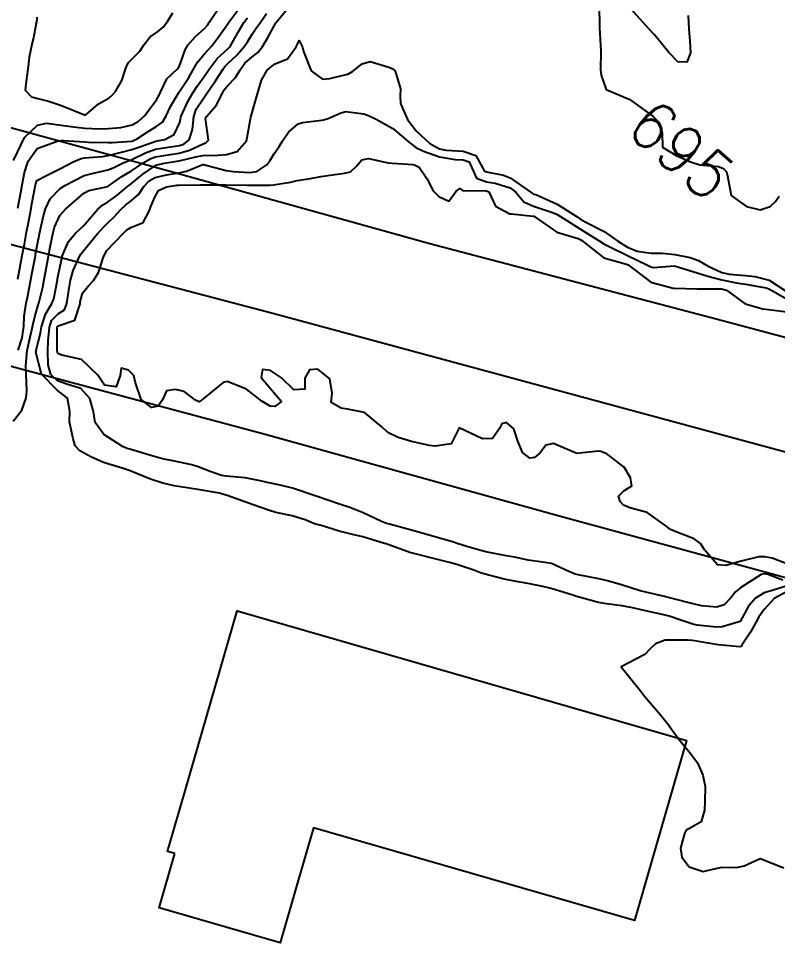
# Model space of a CAD drawing. Header units: metres. Extents: x 286371 to 293043, y 7462578 to 7466404.
# Drawn here: x 286986.4 to 287050.5, y 7465895.7 to 7465974.8 of the extents above; entities that cross this region are included whole.
import ezdxf
from ezdxf.enums import TextEntityAlignment as Align

# ---------------------------------------------------------------- set-up
doc = ezdxf.new("R2010")
doc.units = ezdxf.units.M
doc.header["$MEASUREMENT"] = 0
for name, color, linetype in [('Cotas', 45, 'Continuous'), ('Curvas de Nivel 1m', 11, 'Continuous'), ('Curvas de Nivel 5m', 15, 'Continuous'), ('Edificações', 30, 'Continuous'), ('Vias primárias', 230, 'Continuous')]:
    doc.layers.add(name, color=color, linetype=linetype)
doc.styles.add('Style-STANDARD', font='STANDARD.shx')

msp = doc.modelspace()

# ---------------------------------------------------------------- linework, layer by layer
at = {"layer": 'Curvas de Nivel 1m', "flags": 128}
for points, elevation in [([(286985.964, 7465962.834), (286986.886, 7465964.796), (286987.99, 7465965.83), (286988.756, 7465966), (286989.991, 7465965.842), (286991.015, 7465965.703), (286991.987, 7465965.59), (286993.162, 7465965.521), (286993.987, 7465965.546), (286995.014, 7465965.644), (286995.992, 7465965.875), (286996.497, 7465966.146), (286997.042, 7465966.639), (286997.45, 7465967.195), (286998.024, 7465967.984), (286998.267, 7465968.384), (286998.364, 7465968.619), (286998.918, 7465969.744), (286999.799, 7465970.598), (286999.935, 7465970.727), (287000.071, 7465971.082), (287000.468, 7465972.209), (287000.678, 7465972.586), (287001.341, 7465973.341), (287002.116, 7465974.03), (287002.37, 7465974.311), (287002.519, 7465974.559), (287003.166, 7465975.522)], 691), ([(286986.322, 7465958.808), (286986.571, 7465960.138), (286986.698, 7465960.803), (286986.889, 7465961.84), (286987.185, 7465962.796), (286987.96, 7465963.855), (286989.72, 7465964.499), (286989.971, 7465964.53), (286990.176, 7465964.536), (286991.97, 7465964.418), (286992.282, 7465964.397), (286993.969, 7465964.355), (286994.28, 7465964.369), (286995.972, 7465964.495), (286996.099, 7465964.525), (286996.36, 7465964.649), (286997.328, 7465965.29), (286997.99, 7465965.689), (286998.532, 7465966.08), (286998.844, 7465966.612), (286999.207, 7465967.416), (286999.928, 7465968.596), (286999.972, 7465968.658), (287000.036, 7465968.751), (287000.761, 7465969.876), (287001.166, 7465970.578), (287001.497, 7465971.149), (287002.083, 7465971.859), (287002.421, 7465972.228), (287002.7, 7465972.555), (287003.312, 7465973.34), (287004.123, 7465974.476), (287004.148, 7465974.509), (287004.159, 7465974.534), (287005.001, 7465975.661)], 692), ([(286986.363, 7465946.805), (286986.68, 7465947.84), (286986.832, 7465948.798), (286986.857, 7465949.688), (286987.031, 7465950.795), (286987.173, 7465951.394), (286987.427, 7465952.79), (286987.485, 7465953.103), (286987.801, 7465954.785), (286987.806, 7465954.803), (286987.826, 7465954.918), (286988.124, 7465956.506), (286988.177, 7465956.78), (286988.488, 7465958.162), (286988.661, 7465958.773), (286989.058, 7465959.605), (286989.91, 7465960.49), (286990.291, 7465960.747), (286991.927, 7465961.578), (286992.816, 7465961.816), (286993.935, 7465962.052), (286994.377, 7465962.239), (286995.282, 7465962.664), (286995.761, 7465962.843), (286995.948, 7465962.919), (286997.105, 7465963.49), (286997.962, 7465963.796), (286998.651, 7465963.927), (286999.967, 7465964.117), (287000.333, 7465964.224), (287000.801, 7465964.582), (287001.091, 7465965.474), (287001.179, 7465966.577), (287001.387, 7465967.2), (287002.028, 7465968.158), (287002.203, 7465968.39), (287002.327, 7465968.56), (287003.016, 7465969.583), (287003.629, 7465970.541), (287003.816, 7465970.79), (287004.072, 7465971.041), (287004.839, 7465971.766), (287005.472, 7465972.514), (287005.72, 7465972.89), (287006.109, 7465973.519), (287006.505, 7465974.112), (287006.783, 7465974.495), (287007.341, 7465975.282)], 694), ([(286986.317, 7465952.807), (286986.553, 7465954.064), (286986.692, 7465954.801), (286986.872, 7465955.765), (286987.063, 7465956.796), (286987.188, 7465957.47), (286987.435, 7465958.791), (286987.508, 7465959.172), (286987.815, 7465960.786), (286987.83, 7465960.871), (286987.92, 7465961.156), (286988.697, 7465961.541), (286989.935, 7465962.161), (286991.003, 7465962.729), (286991.661, 7465963.006), (286991.949, 7465963.06), (286993.465, 7465963.178), (286993.953, 7465963.266), (286995.072, 7465963.553), (286995.961, 7465963.773), (286996.617, 7465963.992), (286997.972, 7465964.476), (286998.092, 7465964.503), (286998.74, 7465964.613), (286999.533, 7465965.049), (286999.996, 7465966.053), (287000.09, 7465966.506), (287000.118, 7465966.593), (287000.711, 7465967.897), (287001.1, 7465968.578), (287001.475, 7465969.141), (287002.055, 7465969.943), (287002.315, 7465970.305), (287002.483, 7465970.558), (287003.165, 7465971.461), (287004.091, 7465972.33), (287004.198, 7465972.428), (287004.277, 7465972.532), (287004.939, 7465973.694), (287005.421, 7465974.515), (287005.72, 7465974.921)], 693), ([(287051.401, 7465926.92), (287050.053, 7465926.491), (287049.391, 7465926.299), (287048.634, 7465925.856), (287048.058, 7465925.18), (287047.354, 7465923.874), (287045.823, 7465923.421), (287045.346, 7465923.394), (287043.711, 7465923.567), (287043.35, 7465923.64), (287042.42, 7465923.948), (287041.359, 7465924.317), (287040.898, 7465924.434), (287039.366, 7465924.766), (287038.389, 7465924.989), (287037.371, 7465925.186), (287036.054, 7465925.364), (287035.376, 7465925.487), (287033.451, 7465926.015), (287033.383, 7465926.038), (287033.227, 7465926.087), (287031.392, 7465926.653), (287030.686, 7465926.833), (287029.398, 7465927.095), (287028.277, 7465927.285), (287027.403, 7465927.46), (287025.7, 7465927.909), (287025.411, 7465927.997), (287024.84, 7465928.213), (287023.421, 7465928.69), (287022.802, 7465928.865), (287021.428, 7465929.208), (287020.219, 7465929.502), (287019.442, 7465929.705), (287017.763, 7465930.32), (287017.456, 7465930.431), (287017.311, 7465930.472), (287015.464, 7465931.019), (287014.596, 7465931.238), (287013.471, 7465931.516), (287011.864, 7465932.023), (287011.479, 7465932.108), (287011.234, 7465932.173), (287010.678, 7465932.427), (287009.489, 7465932.801), (287008.117, 7465933.095), (287007.496, 7465933.275), (287006.287, 7465933.718), (287005.506, 7465933.988), (287004.013, 7465934.537), (287003.516, 7465934.676), (287003.353, 7465934.71), (287001.521, 7465935.044), (287000.984, 7465935.121), (286999.525, 7465935.343), (286998.568, 7465935.579), (286997.533, 7465935.911), (286995.662, 7465936.663), (286995.545, 7465936.703), (286995.492, 7465936.718), (286993.553, 7465937.303), (286992.488, 7465937.783), (286991.568, 7465938.291), (286991.175, 7465938.73), (286990.995, 7465939.321), (286990.689, 7465940.738), (286990.718, 7465941.637), (286990.525, 7465942.741), (286989.647, 7465943.415), (286988.321, 7465944.775), (286987.849, 7465946.635), (286987.872, 7465946.782), (286988.223, 7465948.28), (286988.312, 7465948.776), (286988.655, 7465949.866), (286989.198, 7465950.763), (286989.375, 7465951.155), (286989.661, 7465952.756), (286989.683, 7465952.869), (286989.806, 7465953.524), (286990.025, 7465954.548), (286990.076, 7465954.751), (286990.592, 7465955.994), (286991.229, 7465956.734), (286991.863, 7465957.325), (286993.044, 7465958.697), (286993.492, 7465959.089), (286993.894, 7465959.328), (286994.686, 7465959.889), (286995.585, 7465960.659), (286995.773, 7465960.8), (286995.918, 7465960.9), (286996.891, 7465961.678), (286997.941, 7465962.424), (286998.079, 7465962.485), (286998.716, 7465962.613), (286999.757, 7465962.788), (286999.947, 7465962.817), (287001.361, 7465963.165), (287001.955, 7465963.27), (287003.208, 7465963.293), (287003.956, 7465963.347), (287004.867, 7465963.614), (287005.63, 7465964.51), (287005.696, 7465964.791), (287006.004, 7465966.504), (287006.45, 7465968.076), (287006.584, 7465968.496), (287006.915, 7465969.628), (287007.375, 7465970.485), (287007.742, 7465970.806), (287008.072, 7465971.007), (287009.097, 7465971.441), (287009.849, 7465972.448), (287009.916, 7465972.628), (287010.102, 7465972.988), (287010.379, 7465972.44), (287010.459, 7465972.068), (287011.113, 7465970.429), (287012.054, 7465969.724), (287012.685, 7465969.775), (287014.06, 7465970.125), (287014.269, 7465970.174), (287014.605, 7465970.376), (287015.417, 7465971.021), (287016.077, 7465971.207), (287017.67, 7465970.731), (287018.068, 7465970.569), (287018.185, 7465970.442), (287018.239, 7465970.321), (287018.645, 7465968.915), (287018.622, 7465968.316), (287018.661, 7465967.678), (287019.25, 7465966.306), (287019.985, 7465965.342), (287021.129, 7465964.277), (287021.957, 7465963.824), (287022.503, 7465963.709), (287023.955, 7465963.635), (287025.02, 7465963.283), (287025.609, 7465962.201), (287025.714, 7465961.982), (287025.929, 7465961.89), (287027.362, 7465961.612), (287027.922, 7465961.376), (287029.705, 7465960.137), (287029.817, 7465960.05), (287029.902, 7465960.009), (287030.074, 7465959.959), (287031.89, 7465959.158), (287033.569, 7465958.079), (287033.871, 7465957.875), (287034.266, 7465957.67), (287035.856, 7465956.848), (287037.002, 7465956.027), (287037.836, 7465955.507), (287038.646, 7465955.188), (287039.829, 7465955.008), (287040.799, 7465955.001), (287041.828, 7465954.903), (287043.121, 7465954.639), (287043.821, 7465954.392), (287044.649, 7465953.912), (287045.806, 7465953.379), (287046.445, 7465953.245), (287047.803, 7465953.127), (287048.604, 7465953.05), (287049.797, 7465952.725), (287051.172, 7465951.814)], 696), ([(287050.96, 7465927.366), (287049.676, 7465927.831), (287049.415, 7465927.912), (287049.127, 7465927.84), (287047.397, 7465926.734), (287046.925, 7465926.348), (287046.58, 7465925.887), (287046, 7465925.27), (287045.372, 7465925.086), (287044.09, 7465925.207), (287043.375, 7465925.351), (287041.498, 7465925.847), (287041.383, 7465925.879), (287040.969, 7465925.971), (287039.389, 7465926.347), (287038.916, 7465926.477), (287037.398, 7465926.944), (287036.147, 7465927.299), (287035.405, 7465927.464), (287033.678, 7465927.813), (287033.411, 7465927.881), (287032.883, 7465928.092), (287031.424, 7465928.78), (287030.664, 7465928.888), (287029.428, 7465929.065), (287028.294, 7465929.299), (287027.433, 7465929.457), (287025.863, 7465929.773), (287025.439, 7465929.878), (287024.244, 7465930.222), (287023.449, 7465930.468), (287023.124, 7465930.566), (287021.46, 7465931.069), (287020.37, 7465931.377), (287019.474, 7465931.619), (287017.713, 7465932.088), (287017.482, 7465932.158), (287017.043, 7465932.331), (287015.495, 7465933.057), (287014.366, 7465933.506), (287013.505, 7465933.804), (287011.692, 7465934.412), (287011.515, 7465934.473), (287011.431, 7465934.5), (287009.525, 7465935.155), (287008.473, 7465935.41), (287007.531, 7465935.582), (287006.805, 7465935.761), (287005.537, 7465936.014), (287003.924, 7465936.153), (287003.539, 7465936.228), (287002.572, 7465936.559), (287001.55, 7465936.956), (287001.019, 7465937.115), (286999.556, 7465937.422), (286998.546, 7465937.633), (286997.563, 7465937.9), (286995.791, 7465938.441), (286995.572, 7465938.511), (286995.178, 7465938.67), (286993.589, 7465939.676), (286992.867, 7465940.705), (286992.703, 7465941.623), (286992.391, 7465942.713), (286991.647, 7465943.569), (286990.462, 7465943.939), (286989.664, 7465944.228), (286989.122, 7465944.763), (286988.886, 7465945.566), (286988.844, 7465946.767), (286988.896, 7465947.587), (286989.003, 7465948.765), (286989.175, 7465949.33), (286989.751, 7465949.897), (286990.273, 7465950.23), (286990.473, 7465950.744), (286990.633, 7465951.89), (286990.777, 7465952.74), (286990.998, 7465953.545), (286991.52, 7465954.729), (286991.635, 7465954.919), (286991.831, 7465955.17), (286993.086, 7465956.7), (286993.867, 7465957.521), (286994.469, 7465958.082), (286995.005, 7465958.668), (286995.448, 7465959.104), (286995.896, 7465959.43), (286996.555, 7465959.993), (286996.974, 7465960.639), (286997.416, 7465961.138), (286997.926, 7465961.412), (286998.892, 7465961.648), (286999.932, 7465961.813), (287000.567, 7465961.953), (287001.943, 7465962.502), (287002.002, 7465962.504), (287003.936, 7465962), (287004.541, 7465961.92), (287005.934, 7465961.839), (287006.51, 7465961.922), (287007.365, 7465962.483), (287007.613, 7465962.816), (287007.958, 7465963.371), (287008.402, 7465964.033), (287008.644, 7465964.464), (287009.188, 7465965.255), (287009.996, 7465965.933), (287010.371, 7465966.066), (287012.002, 7465966.254), (287012.137, 7465966.278), (287012.545, 7465966.406), (287013.56, 7465966.842), (287014.013, 7465966.982), (287015.566, 7465966.806), (287016.008, 7465966.623), (287016.595, 7465966.346), (287017.993, 7465965.555), (287019.472, 7465964.302), (287019.959, 7465963.937), (287020.596, 7465963.643), (287021.947, 7465963.156), (287023.266, 7465962.922), (287023.944, 7465962.889), (287024.442, 7465962.725), (287024.69, 7465962.219), (287025.062, 7465961.352), (287025.917, 7465961.046), (287026.659, 7465960.933), (287027.91, 7465960.533), (287028.393, 7465960.157), (287029.087, 7465959.346), (287029.887, 7465958.975), (287031.573, 7465958.414), (287031.877, 7465958.273), (287032.164, 7465958.1), (287033.859, 7465957.041), (287035.439, 7465956.051), (287035.84, 7465955.804), (287036.294, 7465955.581), (287037.826, 7465954.826), (287039.519, 7465953.989), (287039.812, 7465953.843), (287039.992, 7465953.801), (287041.814, 7465953.954), (287043.805, 7465953.313), (287044.633, 7465953.081), (287045.797, 7465952.752), (287047.18, 7465952.486), (287047.792, 7465952.403), (287049.539, 7465952.087), (287049.787, 7465952.007), (287050.076, 7465951.83), (287051.765, 7465950.87)], 697), ([(287051.427, 7465928.698), (287050.047, 7465929.213), (287049.436, 7465929.33), (287048.931, 7465929.339), (287047.431, 7465928.968), (287046.13, 7465928.596), (287045.425, 7465928.655), (287044.352, 7465929.921), (287043.988, 7465930.46), (287043.458, 7465930.85), (287042.009, 7465931.413), (287041.469, 7465931.642), (287041.085, 7465931.97), (287039.49, 7465933.082), (287038.031, 7465933.481), (287037.499, 7465933.708), (287037.222, 7465934.029), (287037.063, 7465934.479), (287037.518, 7465934.926), (287038.202, 7465935.336), (287038.082, 7465936.016), (287037.547, 7465936.916), (287036.08, 7465938.047), (287035.568, 7465938.246), (287035.343, 7465938.283), (287033.564, 7465938.084), (287031.586, 7465938.914), (287030.925, 7465938.783), (287030.453, 7465938.131), (287029.968, 7465937.736), (287029.567, 7465937.68), (287028.962, 7465938.154), (287028.537, 7465939.214), (287028.231, 7465940.165), (287027.612, 7465940.701), (287027.212, 7465940.578), (287027.005, 7465940.183), (287026.434, 7465939.349), (287025.591, 7465939.317), (287023.604, 7465940.234), (287022.941, 7465938.887), (287021.58, 7465938.681), (287021.106, 7465938.747), (287019.586, 7465939.077), (287018.466, 7465939.436), (287017.597, 7465939.85), (287017.088, 7465940.332), (287015.622, 7465941.545), (287014.182, 7465941.82), (287013.627, 7465941.918), (287012.789, 7465942.397), (287012.87, 7465943.172), (287012.695, 7465944.399), (287011.676, 7465945.215), (287010.961, 7465945.139), (287010.58, 7465944.431), (287010.566, 7465943.515), (287009.649, 7465943.467), (287008.588, 7465944.461), (287007.673, 7465945.103), (287006.988, 7465945.172), (287006.894, 7465944.486), (287007.651, 7465943.607), (287008.593, 7465942.46), (287008.048, 7465942.047), (287007.628, 7465942.065), (287006.948, 7465942.485), (287005.649, 7465943.512), (287004.022, 7465944.166), (287003.657, 7465944.065), (287001.827, 7465942.571), (287001.632, 7465942.432), (287001.336, 7465942.579), (287000.364, 7465943.309), (286999.647, 7465943.488), (286998.882, 7465943.38), (286998.531, 7465942.621), (286998.176, 7465942.076), (286997.624, 7465941.973), (286996.749, 7465942.648), (286996.263, 7465944.047), (286996.122, 7465944.658), (286995.671, 7465945.117), (286995.048, 7465945.299), (286994.96, 7465944.675), (286994.624, 7465943.705), (286993.651, 7465943.843), (286993.077, 7465944.703), (286991.69, 7465946.014), (286990.046, 7465946.4), (286989.701, 7465946.52), (286989.641, 7465946.755), (286989.642, 7465946.819), (286989.654, 7465948.756), (286989.67, 7465948.821), (286989.736, 7465948.87), (286991.135, 7465949.342), (286991.578, 7465950.727), (286991.592, 7465950.902), (286991.778, 7465951.624), (286992.269, 7465952.235), (286992.709, 7465952.711), (286993.132, 7465953.376), (286993.563, 7465954.698), (286993.832, 7465955.249), (286995.211, 7465956.664), (286995.537, 7465956.981), (286995.862, 7465957.195), (286996.9, 7465957.607), (286997.441, 7465958.631), (286997.562, 7465958.956), (286997.901, 7465959.76), (286998.215, 7465960.314), (286998.874, 7465960.61), (286999.759, 7465960.754), (286999.917, 7465960.762), (287001.7, 7465960.785), (287001.917, 7465960.793), (287003.661, 7465960.795), (287003.918, 7465960.786), (287005.672, 7465960.754), (287005.918, 7465960.749), (287007.636, 7465960.761), (287007.919, 7465960.784), (287009.347, 7465961.028), (287009.925, 7465961.143), (287011.038, 7465961.317), (287011.93, 7465961.483), (287012.721, 7465961.61), (287013.932, 7465961.765), (287014.424, 7465961.887), (287014.939, 7465962.369), (287015.398, 7465962.909), (287015.947, 7465963.017), (287017.625, 7465962.645), (287017.94, 7465962.609), (287019.722, 7465962.514), (287019.936, 7465962.428), (287020.234, 7465962.29), (287020.879, 7465961.321), (287021.405, 7465960.272), (287021.897, 7465959.792), (287022.739, 7465959.404), (287023.37, 7465960.242), (287023.679, 7465960.466), (287023.905, 7465960.321), (287023.982, 7465960.31), (287025.905, 7465960.271), (287025.965, 7465960.263), (287026.11, 7465960.2), (287026.677, 7465958.98), (287027.877, 7465958.348), (287028.029, 7465958.324), (287029.874, 7465958.15), (287029.927, 7465958.134), (287031.854, 7465956.799), (287033.677, 7465956.247), (287033.845, 7465956.171), (287033.972, 7465956.073), (287035.823, 7465954.612), (287037.747, 7465954.083), (287037.815, 7465954.062), (287037.886, 7465954.013), (287039.793, 7465952.561), (287041.68, 7465952.062), (287041.786, 7465952.06), (287043.721, 7465951.99), (287043.785, 7465951.99), (287045.676, 7465952.006), (287045.786, 7465951.992), (287046.194, 7465951.888), (287047.767, 7465950.734), (287049.276, 7465950.319), (287049.752, 7465950.253), (287051.525, 7465950.032)], 698)]:
    msp.add_lwpolyline(points, dxfattribs=dict(at, elevation=elevation))
at = {"layer": 'Curvas de Nivel 5m', "flags": 128}
for points, elevation in [([(287035.404, 7465976.056), (287035.477, 7465974.704), (287035.465, 7465974.054), (287035.548, 7465972.597), (287035.585, 7465972.052), (287035.562, 7465970.552), (287035.605, 7465970.051), (287036.036, 7465968.845), (287038.024, 7465968.014), (287040.003, 7465966.557), (287040.578, 7465965.976), (287040.768, 7465965.187), (287040.784, 7465963.972), (287041.954, 7465963.269), (287043.145, 7465962.737), (287043.942, 7465962.484), (287045.51, 7465962.331), (287045.938, 7465962.163), (287046.191, 7465961.891), (287046.27, 7465961.548), (287046.597, 7465959.884), (287047.891, 7465958.965), (287049.053, 7465958.68), (287049.891, 7465958.96), (287050.347, 7465959.378), (287050.634, 7465959.823)], 695), ([(286985.925, 7465940.81), (286986.673, 7465941.749), (286987.022, 7465942.794), (286987.074, 7465943.364), (286987.017, 7465944.794), (286987.003, 7465945.476), (286987.124, 7465946.793), (286987.223, 7465947.28), (286987.556, 7465948.787), (286987.585, 7465948.938), (286987.747, 7465949.622), (286988.023, 7465950.517), (286988.107, 7465950.779), (286988.428, 7465952.131), (286988.543, 7465952.773), (286988.743, 7465953.838), (286988.919, 7465954.768), (286989.063, 7465955.539), (286989.295, 7465956.763), (286989.415, 7465957.207), (286989.876, 7465958.185), (286990.336, 7465958.745), (286991.905, 7465960.095), (286992.314, 7465960.303), (286993.914, 7465960.652), (286993.936, 7465960.661), (286993.961, 7465960.684), (286995.109, 7465961.484), (286995.934, 7465961.967), (286996.345, 7465962.242), (286996.906, 7465962.64), (286997.565, 7465963.015), (286997.952, 7465963.143), (286999.203, 7465963.358), (286999.957, 7465963.475), (287000.82, 7465963.723), (287001.969, 7465964.25), (287002.193, 7465964.339), (287002.439, 7465964.557), (287002.179, 7465966.384), (287002.255, 7465966.561), (287003.065, 7465967.502), (287003.607, 7465968.541), (287003.752, 7465968.825), (287004.044, 7465969.167), (287004.717, 7465969.862), (287005.102, 7465970.519), (287005.51, 7465971.075), (287006.08, 7465971.58), (287006.595, 7465971.988), (287007.001, 7465972.491), (287007.409, 7465973.18), (287008.11, 7465974.475), (287008.124, 7465974.497), (287009.023, 7465975.579)], 695), ([(286987.94, 7465974.965), (286987.921, 7465974.777), (286987.656, 7465973.226), (286987.539, 7465972.783), (286987.279, 7465971.583), (286987.205, 7465970.787), (286987.052, 7465969.787), (286986.931, 7465968.791), (286987.473, 7465968.232), (286988.024, 7465968.092), (286988.906, 7465967.876), (286990.015, 7465967.489), (286991.948, 7465966.715), (286992.004, 7465966.704), (286992.073, 7465966.713), (286993.118, 7465967.598), (286994.026, 7465968.152), (286994.324, 7465968.385), (286994.579, 7465968.676), (286995.105, 7465969.612), (286995.433, 7465970.664), (286995.638, 7465971.093), (286996.077, 7465971.513), (286996.633, 7465972.099), (286996.998, 7465972.641), (286997.476, 7465973.261), (286998.11, 7465973.715), (286998.601, 7465974.133), (286998.969, 7465974.612), (286999.406, 7465975.335)], 690), ([(287042.957, 7465975.117), (287043.01, 7465973.941), (287043.099, 7465972.939), (287043.158, 7465971.938), (287042.857, 7465971.158), (287042.072, 7465971.184), (287041.333, 7465971.966), (287040.107, 7465973.485), (287039.634, 7465973.992), (287038.138, 7465975.631)], 695), ([(287051.393, 7465926.424), (287050.223, 7465925.828), (287049.37, 7465924.898), (287048.94, 7465924.271), (287048.702, 7465923.854), (287048.235, 7465922.967), (287047.503, 7465921.872), (287047.427, 7465921.768), (287047.322, 7465921.72), (287045.502, 7465921.902), (287045.324, 7465921.921), (287043.329, 7465922.26), (287042.966, 7465922.303), (287041.329, 7465922.299), (287041.019, 7465922.279), (287040.202, 7465921.981), (287039.755, 7465921.55), (287039.31, 7465921.075), (287038.607, 7465920.703), (287037.294, 7465920.024), (287038.92, 7465918), (287039.257, 7465917.548), (287040.622, 7465915.974), (287041.223, 7465915.251), (287042.147, 7465913.95), (287043.185, 7465912.677), (287043.737, 7465911.926), (287044.188, 7465910.884), (287044.385, 7465909.916), (287044.37, 7465908.665), (287044.327, 7465907.916), (287044.064, 7465906.945), (287043.081, 7465906.38), (287042.802, 7465906.215), (287042.648, 7465905.941), (287042.308, 7465904.693), (287042.428, 7465903.944), (287043.032, 7465903.133), (287044.221, 7465902.722), (287045.03, 7465902.943), (287045.821, 7465903.104), (287047.032, 7465903.068), (287047.683, 7465903.216), (287049.044, 7465903.844), (287051.033, 7465903.054)], 695)]:
    msp.add_lwpolyline(points, dxfattribs=dict(at, elevation=elevation))
at = {"layer": 'Edificações'}
msp.add_lwpolyline([(286999.582, 7465904.248), (286998.962, 7465904.427), (287000.446, 7465909.562), (287004.847, 7465924.782), (287042.83, 7465913.8), (287038.429, 7465898.579), (287011.297, 7465906.424), (287009.812, 7465901.29), (287008.487, 7465896.706), (286998.257, 7465899.663), (286999.582, 7465904.248)], dxfattribs=at)
at = {"layer": 'Vias primárias'}
for points in [[(286926.498, 7465996.442), (286952.107, 7465979.453), (286958.598, 7465975.229, 0.02433), (286962.547, 7465972.925, 0.041931), (286966.894, 7465971.108, -0.013008), (286969.29, 7465970.266, 0.038997), (286976.521, 7465968.14), (286999.075, 7465961.965), (287021.135, 7465955.842), (287044.89, 7465949.584), (287071.616, 7465942.435), (287096.387, 7465935.691), (287110.559, 7465932.135), (287128.984, 7465928.363), (287151.13, 7465923.705), (287184.119, 7465915.579), (287186.994, 7465915.085)], [(286882.246, 7465973.52), (286895.338, 7465969.382), (286912.717, 7465964.483), (286931.708, 7465959.709), (286954.897, 7465953.722), (286980.891, 7465946.757), (287007.213, 7465939.695), (287031.854, 7465932.868), (287049.849, 7465927.961), (287066.399, 7465923.375), (287079.582, 7465919.543), (287097.399, 7465914.677), (287120.313, 7465908.596), (287137.52, 7465904.198, -0.017533), (287151.08, 7465900.222, -0.029487), (287161.031, 7465896.255, -0.002153), (287166.272, 7465893.772, -0.03082), (287177.583, 7465887.468, -0.001333), (287183.516, 7465883.641, -0.017453), (287189.736, 7465879.291, -0.025968), (287197.498, 7465872.791, -0.002771)]]:
    msp.add_lwpolyline(points, format="xyb", dxfattribs=at)
msp.add_lwpolyline([(286881.904, 7465984.394), (286898.518, 7465979.153), (286915.634, 7465974.407), (286938.446, 7465968.49), (286968.72, 7465960.231), (287007.869, 7465949.927), (287040.453, 7465941.126), (287068.563, 7465933.503), (287101.963, 7465924.435), (287120.103, 7465920.733), (287148.762, 7465914.6), (287176.02, 7465908.099), (287205.801, 7465900.514), (287214.567, 7465898.225)], dxfattribs=at)

# ---------------------------------------------------------------- texts
at = {"layer": 'Cotas', "style": 'Style-STANDARD'}
msp.add_text('695', height=4, rotation=319.06789, dxfattribs=at).set_placement((287042.378, 7465963.739, 695), align=Align.MIDDLE_CENTER)

doc.saveas('drawing.dxf')
